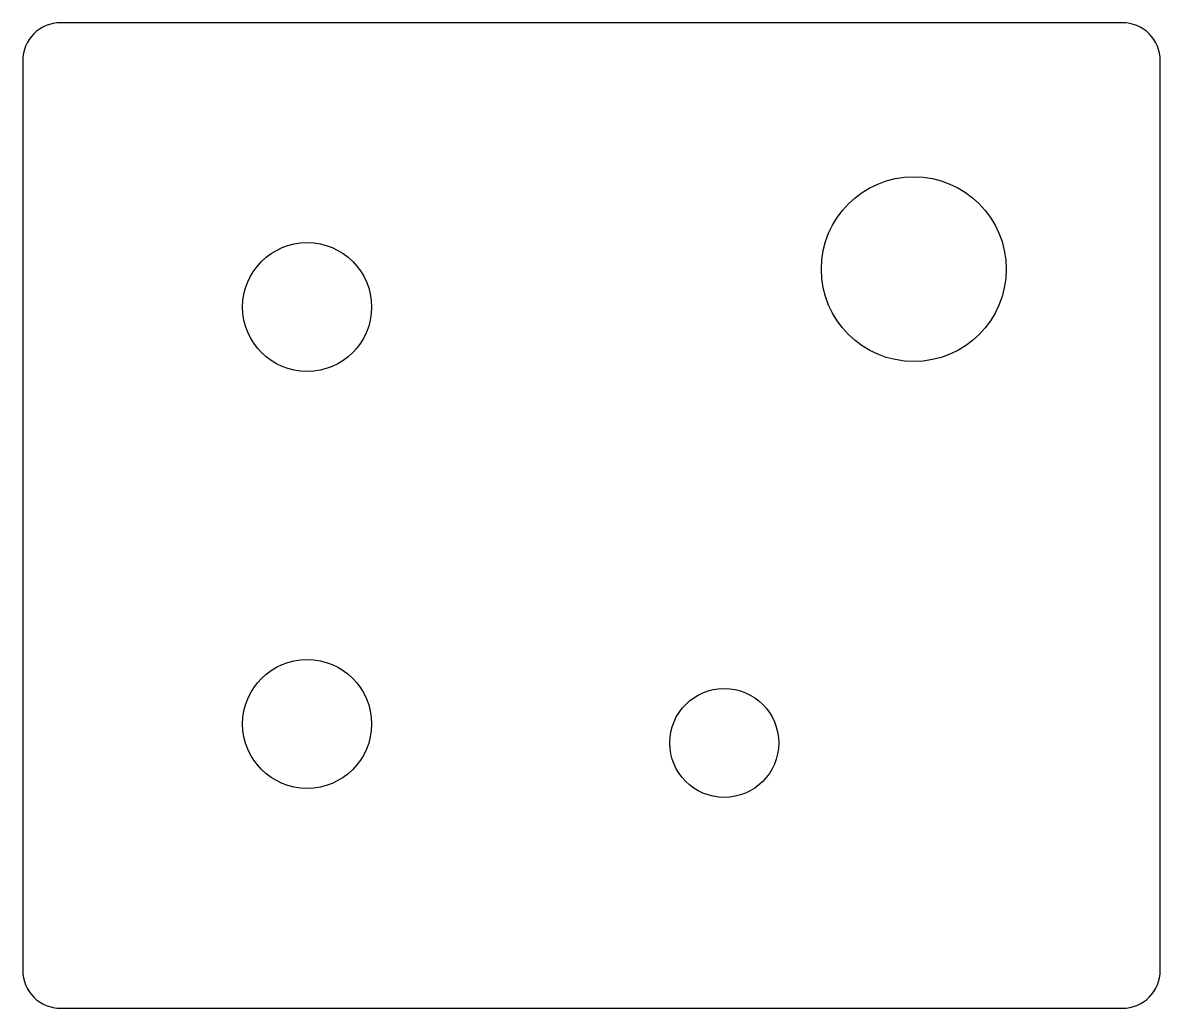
# Model space of a CAD drawing. Header units: millimetres. Extents: x -130 to -100, y -100 to -74.
import ezdxf

# ---------------------------------------------------------------- set-up
doc = ezdxf.new("R2010")
doc.units = ezdxf.units.MM
doc.layers.get('0').update_dxf_attribs({"linetype": 'CONTINUOUS'})

msp = doc.modelspace()

# ---------------------------------------------------------------- linework, layer by layer
msp.add_lwpolyline([(-129, -74, 0.414214), (-130, -75), (-130, -99, 0.414214), (-129, -100), (-101, -100, 0.414214), (-100, -99), (-100, -75, 0.414214), (-101, -74)], format="xyb", close=True)
for centre, radius in [((-106.5, -80.5), 2.437), ((-122.5, -81.5), 1.7), ((-122.5, -92.5), 1.7), ((-111.5, -93), 1.437)]:
    msp.add_circle(centre, radius)

doc.saveas('drawing.dxf')
